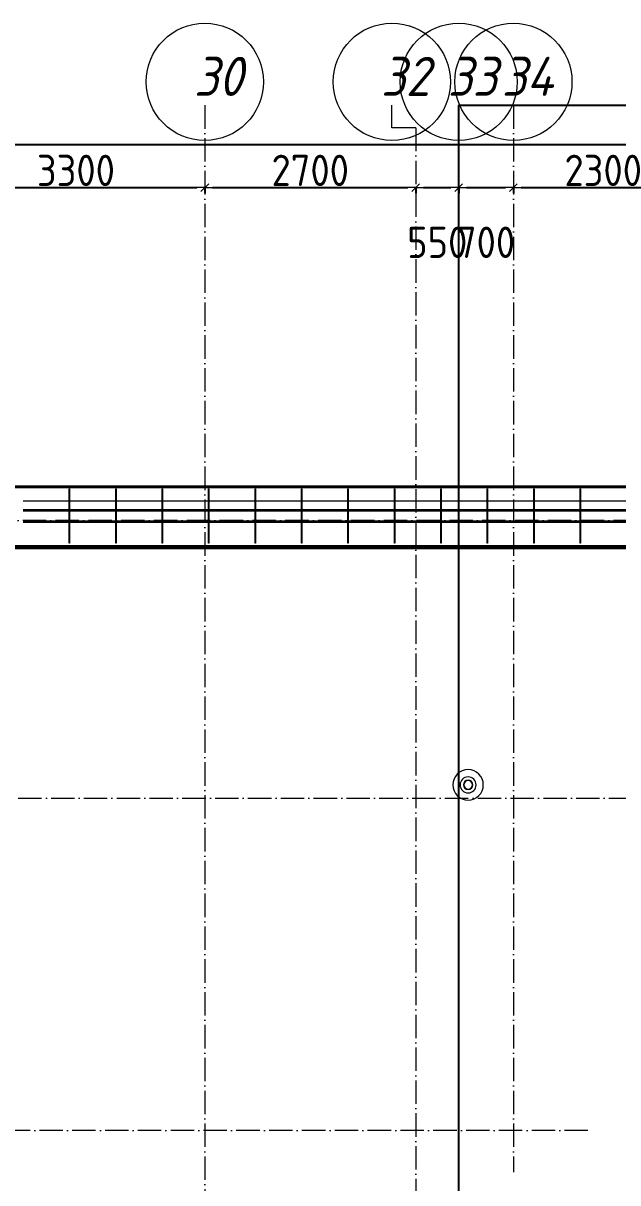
# Model space of a CAD drawing. Header units: millimetres. Extents: x -356862 to 418287, y 0 to 839748.
# Drawn here: x 24334 to 31945, y 536128 to 550959 of the extents above; entities that cross this region are included whole.
import ezdxf

# ---------------------------------------------------------------- set-up
doc = ezdxf.new("R2010")
doc.units = ezdxf.units.MM
doc.linetypes.add('50_200_ШТРИХ_1Т_ш5_п1_п1_', pattern=[700, 500, -100, 0, -100])
for name, color, linetype, lineweight in [('A-____-____-DIMS', 7, 'Continuous', 9), ('A-FLOR-____-OTLN', 7, 'Continuous', 9), ('A-GENM-____-MCUT', 7, 'Continuous', 25), ('A-GENM-____-OTLN', 7, 'Continuous', 9), ('S-GRID-____-IDEN', 7, 'Continuous', 9), ('S-GRID-____-OTLN', 7, 'Continuous', 9), ('S-GRID-____-OTLN-1', 7, '50_200_ШТРИХ_1Т_ш5_п1_п1_', 9)]:
    doc.layers.add(name, color=color, linetype=linetype, lineweight=lineweight)
doc.styles.add('ISOCPEUR_I_9', font='isocpeui.ttf', dxfattribs={"width": 0.9, "height": 250})
doc.styles.add('СПДС', font='isocpeur.ttf', dxfattribs={"width": 0.9})
doc.dimstyles.new('Размера А3', dxfattribs={"dimtxt": 200, "dimasz": 100, "dimexe": 70, "dimexo": 100, "dimgap": 20, "dimtad": 1, "dimdec": 0, "dimrnd": 10, "dimzin": 0, "dimdsep": 46, "dimtxsty": 'СПДС', "dimblk": 'ARROWHEAD_6', "dimcen": 1, "dimclrd": 256, "dimclre": 256, "dimclrt": 256, "dimazin": 0, "dimtfac": 1, "dimtdec": 0, "dimtmove": 2, "dimatfit": 3, "dimfxl": 1, "dimtolj": 1, "dimtzin": 0, "dimarcsym": 0})

# ---------------------------------------------------------------- blocks, each defined once
blk = doc.blocks.new('141_Фартук_СКБ - 141_Фартук_СКБ_вентфасад-30031396-АР1_План отверстий 2 этажа в осях 1-64_Ю-ЯЯ')
at = {"layer": 'A-GENM-____-MCUT'}
for p, q in [((26160, 758), (0, 758)), ((0, 757), (26160, 757)), ((26160, -29), (0, -29)), ((0, -30), (26160, -30))]:
    blk.add_line(p, q, dxfattribs=at)
at = {"layer": 'A-GENM-____-OTLN'}
for p, q in [((0, 765), (26160, 765)), ((0, 752), (26160, 752)), ((0, 743), (26160, 743)), ((0, 743), (26160, 743)), ((0, -11), (26160, -11)), ((0, -12), (26160, -12))]:
    blk.add_line(p, q, dxfattribs=at)
blk = doc.blocks.new('Элемент крепления - Пластина-30015157-АР1_План отверстий 2 этажа в осях 1-64_Ю-ЯЯ')
at = {"layer": 'A-GENM-____-OTLN'}
for p, q in [((25651, 85294), (25651, 85988)), ((25651, 85988), (25656, 85988)), ((25656, 85988), (25656, 85294)), ((25656, 85294), (25651, 85294))]:
    blk.add_line(p, q, dxfattribs=at)
blk = doc.blocks.new('Швеллер - 140х58-30031487-АР1_План отверстий 2 этажа в осях 1-64_Ю-ЯЯ')
at = {"layer": 'A-GENM-____-MCUT'}
for p, q in [((3565, 75), (2975, 75)), ((2975, 71), (3565, 71)), ((4159, 75), (3570, 75)), ((3570, 71), (4159, 71)), ((4754, 75), (4164, 75)), ((4164, 71), (4754, 71)), ((5348, 75), (4759, 75)), ((4759, 71), (5348, 71)), ((5943, 75), (5353, 75)), ((5353, 71), (5943, 71)), ((6538, 75), (5948, 75)), ((5948, 71), (6538, 71)), ((7132, 75), (6543, 75)), ((6543, 71), (7132, 71)), ((7727, 75), (7137, 75)), ((7137, 71), (7727, 71)), ((8321, 75), (7732, 75)), ((7732, 71), (8321, 71)), ((8916, 75), (8326, 75)), ((8326, 71), (8916, 71)), ((9510, 75), (8921, 75)), ((8921, 71), (9510, 71)), ((10105, 75), (9515, 75)), ((9515, 71), (10105, 71)), ((10699, 75), (10110, 75)), ((10110, 71), (10699, 71)), ((3565, -71), (2975, -71)), ((2975, -75), (3565, -75)), ((4159, -71), (3570, -71)), ((3570, -75), (4159, -75)), ((4754, -71), (4164, -71)), ((4164, -75), (4754, -75)), ((5348, -71), (4759, -71)), ((4759, -75), (5348, -75)), ((5943, -71), (5353, -71)), ((5353, -75), (5943, -75)), ((6538, -71), (5948, -71)), ((5948, -75), (6538, -75)), ((7132, -71), (6543, -71)), ((6543, -75), (7132, -75)), ((7727, -71), (7137, -71)), ((7137, -75), (7727, -75)), ((8321, -71), (7732, -71)), ((7732, -75), (8321, -75)), ((8916, -71), (8326, -71)), ((8326, -75), (8916, -75)), ((9510, -71), (8921, -71)), ((8921, -75), (9510, -75)), ((10105, -71), (9515, -71)), ((9515, -75), (10105, -75)), ((10699, -71), (10110, -71)), ((10110, -75), (10699, -75))]:
    blk.add_line(p, q, dxfattribs=at)
blk = doc.blocks.new('Кровельный аэратор - 143_Кровельный аэратор-15605992-АР1_План отверстий 2 этажа в осях 1-64_Ю-ЯЯ')
at = {"layer": 'A-GENM-____-OTLN'}
for radius, start, end in [(195, 360, 180), (195, 180, 360), (102, 360, 180), (102, 180, 360), (60, 360, 180), (60, 180, 360), (55, 360, 180), (55, 180, 360)]:
    blk.add_arc((0, 0), radius, start, end, dxfattribs=at)
blk = doc.blocks.new('Ось сетки - Круг_Ø6_00__ISO-2_5_0_9K_-25732049-АР1_План отверстий 2 этажа в осях 1-64_Ю-ЯЯ')
at = {"layer": 'S-GRID-____-IDEN'}
blk.add_circle((0, 0), 3, dxfattribs=at)
blk = doc.blocks.new('ARROWHEAD_6')
at = {"color": 0, "linetype": 'Continuous'}
for p, q in [((0, 0), (-1, 0)), ((-0.5, -0.5), (0.5, 0.5))]:
    blk.add_line(p, q, dxfattribs=at)
blk = doc.blocks.new('*D4637')
at = {"layer": 'A-____-____-DIMS', "lineweight": -2, "transparency": 16777216}
for p, q in [((23358, 548862), (23358, 548786)), ((23458, 548856), (26558, 548856)), ((26658, 548862), (26658, 548786))]:
    blk.add_line(p, q, dxfattribs=at)
at = {"layer": 'Defpoints', "color": 0, "lineweight": 30, "transparency": 16777216}
for p in [(23358, 548962), (26658, 548962), (26658, 548856)]:
    blk.add_point(p, dxfattribs=at)
at = {"layer": 'A-____-____-DIMS', "lineweight": -2, "transparency": 16777216, "xscale": 100, "yscale": 100, "zscale": 100, "rotation": 180}
blk.add_blockref('ARROWHEAD_6', (23358, 548856), dxfattribs=at)
at = {"layer": 'A-____-____-DIMS', "lineweight": -2, "transparency": 16777216, "xscale": 100, "yscale": 100, "zscale": 100}
blk.add_blockref('ARROWHEAD_6', (26658, 548856), dxfattribs=at)
at = {"layer": 'A-____-____-DIMS', "transparency": 16777216, "insert": (25008, 549076), "char_height": 400, "width": 2.49, "attachment_point": 5, "style": 'СПДС'}
blk.add_mtext('\\A1;3300', dxfattribs=at)
blk = doc.blocks.new('*D4638')
at = {"layer": 'A-____-____-DIMS', "lineweight": -2, "transparency": 16777216}
for p, q in [((26658, 548862), (26658, 548786)), ((26758, 548856), (29258, 548856)), ((29358, 548862), (29358, 548786))]:
    blk.add_line(p, q, dxfattribs=at)
at = {"layer": 'Defpoints', "color": 0, "lineweight": 30, "transparency": 16777216}
for p in [(26658, 548962), (29358, 548962), (29358, 548856)]:
    blk.add_point(p, dxfattribs=at)
at = {"layer": 'A-____-____-DIMS', "lineweight": -2, "transparency": 16777216, "xscale": 100, "yscale": 100, "zscale": 100, "rotation": 180}
blk.add_blockref('ARROWHEAD_6', (26658, 548856), dxfattribs=at)
at = {"layer": 'A-____-____-DIMS', "lineweight": -2, "transparency": 16777216, "xscale": 100, "yscale": 100, "zscale": 100}
blk.add_blockref('ARROWHEAD_6', (29358, 548856), dxfattribs=at)
at = {"layer": 'A-____-____-DIMS', "transparency": 16777216, "insert": (28008, 549076), "char_height": 400, "width": 2.49, "attachment_point": 5, "style": 'СПДС'}
blk.add_mtext('\\A1;2700', dxfattribs=at)
blk = doc.blocks.new('*D4639')
at = {"layer": 'A-____-____-DIMS', "lineweight": -2, "transparency": 16777216}
for p, q in [((29358, 548862), (29358, 548786)), ((29458, 548856), (29808, 548856)), ((29908, 548862), (29908, 548786))]:
    blk.add_line(p, q, dxfattribs=at)
at = {"layer": 'Defpoints', "color": 0, "lineweight": 30, "transparency": 16777216}
for p in [(29358, 548962), (29908, 548962), (29908, 548856)]:
    blk.add_point(p, dxfattribs=at)
at = {"layer": 'A-____-____-DIMS', "lineweight": -2, "transparency": 16777216, "xscale": 100, "yscale": 100, "zscale": 100, "rotation": 180}
blk.add_blockref('ARROWHEAD_6', (29358, 548856), dxfattribs=at)
at = {"layer": 'A-____-____-DIMS', "lineweight": -2, "transparency": 16777216, "xscale": 100, "yscale": 100, "zscale": 100}
blk.add_blockref('ARROWHEAD_6', (29908, 548856), dxfattribs=at)
at = {"layer": 'A-____-____-DIMS', "transparency": 16777216, "insert": (29633, 548156), "char_height": 400, "width": 1.87, "attachment_point": 5, "style": 'СПДС'}
blk.add_mtext('\\A1;550', dxfattribs=at)
blk = doc.blocks.new('*D4640')
at = {"layer": 'A-____-____-DIMS', "lineweight": -2, "transparency": 16777216}
for p, q in [((29908, 548862), (29908, 548786)), ((30008, 548856), (30508, 548856)), ((30608, 548862), (30608, 548786))]:
    blk.add_line(p, q, dxfattribs=at)
at = {"layer": 'Defpoints', "color": 0, "lineweight": 30, "transparency": 16777216}
for p in [(29908, 548962), (30608, 548962), (30608, 548856)]:
    blk.add_point(p, dxfattribs=at)
at = {"layer": 'A-____-____-DIMS', "lineweight": -2, "transparency": 16777216, "xscale": 100, "yscale": 100, "zscale": 100, "rotation": 180}
blk.add_blockref('ARROWHEAD_6', (29908, 548856), dxfattribs=at)
at = {"layer": 'A-____-____-DIMS', "lineweight": -2, "transparency": 16777216, "xscale": 100, "yscale": 100, "zscale": 100}
blk.add_blockref('ARROWHEAD_6', (30608, 548856), dxfattribs=at)
at = {"layer": 'A-____-____-DIMS', "transparency": 16777216, "insert": (30258, 548156), "char_height": 400, "width": 1.87, "attachment_point": 5, "style": 'СПДС'}
blk.add_mtext('\\A1;700', dxfattribs=at)
blk = doc.blocks.new('*D4641')
at = {"layer": 'A-____-____-DIMS', "lineweight": -2, "transparency": 16777216}
for p, q in [((30608, 548862), (30608, 548786)), ((30708, 548856), (32808, 548856)), ((32908, 548862), (32908, 548786))]:
    blk.add_line(p, q, dxfattribs=at)
at = {"layer": 'Defpoints', "color": 0, "lineweight": 30, "transparency": 16777216}
for p in [(30608, 548962), (32908, 548962), (32908, 548856)]:
    blk.add_point(p, dxfattribs=at)
at = {"layer": 'A-____-____-DIMS', "lineweight": -2, "transparency": 16777216, "xscale": 100, "yscale": 100, "zscale": 100, "rotation": 180}
blk.add_blockref('ARROWHEAD_6', (30608, 548856), dxfattribs=at)
at = {"layer": 'A-____-____-DIMS', "lineweight": -2, "transparency": 16777216, "xscale": 100, "yscale": 100, "zscale": 100}
blk.add_blockref('ARROWHEAD_6', (32908, 548856), dxfattribs=at)
at = {"layer": 'A-____-____-DIMS', "transparency": 16777216, "insert": (31758, 549076), "char_height": 400, "width": 2.49, "attachment_point": 5, "style": 'СПДС'}
blk.add_mtext('\\A1;2300', dxfattribs=at)
blk = doc.blocks.new('*D4571')
at = {"layer": 'A-____-____-DIMS', "lineweight": -2, "transparency": 16777216}
for p, q in [((-17942, 549415), (-17942, 549339)), ((-17842, 549409), (33027, 549409)), ((85458, 549409), (34435, 549409)), ((85558, 549415), (85558, 549339))]:
    blk.add_line(p, q, dxfattribs=at)
at = {"layer": 'Defpoints', "color": 0, "lineweight": 30, "transparency": 16777216}
for p in [(-17942, 549515), (85558, 549515), (85558, 549409)]:
    blk.add_point(p, dxfattribs=at)
at = {"layer": 'A-____-____-DIMS', "lineweight": -2, "transparency": 16777216, "xscale": 100, "yscale": 100, "zscale": 100, "rotation": 180}
blk.add_blockref('ARROWHEAD_6', (-17942, 549409), dxfattribs=at)
at = {"layer": 'A-____-____-DIMS', "lineweight": -2, "transparency": 16777216, "xscale": 100, "yscale": 100, "zscale": 100}
blk.add_blockref('ARROWHEAD_6', (85558, 549409), dxfattribs=at)
at = {"layer": 'A-____-____-DIMS', "transparency": 16777216, "insert": (33047, 549835), "char_height": 400, "width": 3.54, "attachment_point": 1, "line_spacing_factor": 1.149209, "style": 'СПДС'}
blk.add_mtext('\\A1;103500', dxfattribs=at)
blk = doc.blocks.new('*D13715')
at = {"layer": 'A-____-____-DIMS', "lineweight": -2, "transparency": 16777216}
for p, q in [((23358, 548862), (23358, 548786)), ((23458, 548856), (26558, 548856)), ((26658, 548862), (26658, 548786))]:
    blk.add_line(p, q, dxfattribs=at)
at = {"layer": 'Defpoints', "color": 0, "transparency": 16777216}
for p in [(23358, 548962), (26658, 548962), (26658, 548856)]:
    blk.add_point(p, dxfattribs=at)
at = {"layer": 'A-____-____-DIMS', "lineweight": -2, "transparency": 16777216, "xscale": 100, "yscale": 100, "zscale": 100, "rotation": 180}
blk.add_blockref('ARROWHEAD_6', (23358, 548856), dxfattribs=at)
at = {"layer": 'A-____-____-DIMS', "lineweight": -2, "transparency": 16777216, "xscale": 100, "yscale": 100, "zscale": 100}
blk.add_blockref('ARROWHEAD_6', (26658, 548856), dxfattribs=at)
at = {"layer": 'A-____-____-DIMS', "transparency": 16777216, "insert": (25008, 549076), "char_height": 400, "width": 2.49, "attachment_point": 5, "style": 'СПДС'}
blk.add_mtext('\\A1;3300', dxfattribs=at)
blk = doc.blocks.new('*D13716')
at = {"layer": 'A-____-____-DIMS', "lineweight": -2, "transparency": 16777216}
for p, q in [((26658, 548862), (26658, 548786)), ((26758, 548856), (29258, 548856)), ((29358, 548862), (29358, 548786))]:
    blk.add_line(p, q, dxfattribs=at)
at = {"layer": 'Defpoints', "color": 0, "transparency": 16777216}
for p in [(26658, 548962), (29358, 548962), (29358, 548856)]:
    blk.add_point(p, dxfattribs=at)
at = {"layer": 'A-____-____-DIMS', "lineweight": -2, "transparency": 16777216, "xscale": 100, "yscale": 100, "zscale": 100, "rotation": 180}
blk.add_blockref('ARROWHEAD_6', (26658, 548856), dxfattribs=at)
at = {"layer": 'A-____-____-DIMS', "lineweight": -2, "transparency": 16777216, "xscale": 100, "yscale": 100, "zscale": 100}
blk.add_blockref('ARROWHEAD_6', (29358, 548856), dxfattribs=at)
at = {"layer": 'A-____-____-DIMS', "transparency": 16777216, "insert": (28008, 549076), "char_height": 400, "width": 2.49, "attachment_point": 5, "style": 'СПДС'}
blk.add_mtext('\\A1;2700', dxfattribs=at)
blk = doc.blocks.new('*D13717')
at = {"layer": 'A-____-____-DIMS', "lineweight": -2, "transparency": 16777216}
for p, q in [((29358, 548862), (29358, 548786)), ((29458, 548856), (29808, 548856)), ((29908, 548862), (29908, 548786))]:
    blk.add_line(p, q, dxfattribs=at)
at = {"layer": 'Defpoints', "color": 0, "transparency": 16777216}
for p in [(29358, 548962), (29908, 548962), (29908, 548856)]:
    blk.add_point(p, dxfattribs=at)
at = {"layer": 'A-____-____-DIMS', "lineweight": -2, "transparency": 16777216, "xscale": 100, "yscale": 100, "zscale": 100, "rotation": 180}
blk.add_blockref('ARROWHEAD_6', (29358, 548856), dxfattribs=at)
at = {"layer": 'A-____-____-DIMS', "lineweight": -2, "transparency": 16777216, "xscale": 100, "yscale": 100, "zscale": 100}
blk.add_blockref('ARROWHEAD_6', (29908, 548856), dxfattribs=at)
at = {"layer": 'A-____-____-DIMS', "transparency": 16777216, "insert": (29633, 548156), "char_height": 400, "width": 1.87, "attachment_point": 5, "style": 'СПДС'}
blk.add_mtext('\\A1;550', dxfattribs=at)
blk = doc.blocks.new('*D13718')
at = {"layer": 'A-____-____-DIMS', "lineweight": -2, "transparency": 16777216}
for p, q in [((29908, 548862), (29908, 548786)), ((30008, 548856), (30508, 548856)), ((30608, 548862), (30608, 548786))]:
    blk.add_line(p, q, dxfattribs=at)
at = {"layer": 'Defpoints', "color": 0, "transparency": 16777216}
for p in [(29908, 548962), (30608, 548962), (30608, 548856)]:
    blk.add_point(p, dxfattribs=at)
at = {"layer": 'A-____-____-DIMS', "lineweight": -2, "transparency": 16777216, "xscale": 100, "yscale": 100, "zscale": 100, "rotation": 180}
blk.add_blockref('ARROWHEAD_6', (29908, 548856), dxfattribs=at)
at = {"layer": 'A-____-____-DIMS', "lineweight": -2, "transparency": 16777216, "xscale": 100, "yscale": 100, "zscale": 100}
blk.add_blockref('ARROWHEAD_6', (30608, 548856), dxfattribs=at)
at = {"layer": 'A-____-____-DIMS', "transparency": 16777216, "insert": (30258, 548156), "char_height": 400, "width": 1.87, "attachment_point": 5, "style": 'СПДС'}
blk.add_mtext('\\A1;700', dxfattribs=at)
blk = doc.blocks.new('*D13719')
at = {"layer": 'A-____-____-DIMS', "lineweight": -2, "transparency": 16777216}
for p, q in [((30608, 548862), (30608, 548786)), ((30708, 548856), (32808, 548856)), ((32908, 548862), (32908, 548786))]:
    blk.add_line(p, q, dxfattribs=at)
at = {"layer": 'Defpoints', "color": 0, "transparency": 16777216}
for p in [(30608, 548962), (32908, 548962), (32908, 548856)]:
    blk.add_point(p, dxfattribs=at)
at = {"layer": 'A-____-____-DIMS', "lineweight": -2, "transparency": 16777216, "xscale": 100, "yscale": 100, "zscale": 100, "rotation": 180}
blk.add_blockref('ARROWHEAD_6', (30608, 548856), dxfattribs=at)
at = {"layer": 'A-____-____-DIMS', "lineweight": -2, "transparency": 16777216, "xscale": 100, "yscale": 100, "zscale": 100}
blk.add_blockref('ARROWHEAD_6', (32908, 548856), dxfattribs=at)
at = {"layer": 'A-____-____-DIMS', "transparency": 16777216, "insert": (31758, 549076), "char_height": 400, "width": 2.49, "attachment_point": 5, "style": 'СПДС'}
blk.add_mtext('\\A1;2300', dxfattribs=at)
blk = doc.blocks.new('*D13738')
at = {"layer": 'A-____-____-DIMS', "lineweight": -2, "transparency": 16777216}
for p, q in [((-17942, 549415), (-17942, 549339)), ((-17842, 549409), (33027, 549409)), ((85458, 549409), (34435, 549409)), ((85558, 549415), (85558, 549339))]:
    blk.add_line(p, q, dxfattribs=at)
at = {"layer": 'Defpoints', "color": 0, "transparency": 16777216}
for p in [(-17942, 549515), (85558, 549515), (85558, 549409)]:
    blk.add_point(p, dxfattribs=at)
at = {"layer": 'A-____-____-DIMS', "lineweight": -2, "transparency": 16777216, "xscale": 100, "yscale": 100, "zscale": 100, "rotation": 180}
blk.add_blockref('ARROWHEAD_6', (-17942, 549409), dxfattribs=at)
at = {"layer": 'A-____-____-DIMS', "lineweight": -2, "transparency": 16777216, "xscale": 100, "yscale": 100, "zscale": 100}
blk.add_blockref('ARROWHEAD_6', (85558, 549409), dxfattribs=at)
at = {"layer": 'A-____-____-DIMS', "transparency": 16777216, "insert": (33047, 549835), "char_height": 400, "width": 3.54, "attachment_point": 1, "line_spacing_factor": 1.149209, "style": 'СПДС'}
blk.add_mtext('\\A1;103500', dxfattribs=at)
blk = doc.blocks.new('*D13885')
at = {"layer": 'A-____-____-DIMS', "lineweight": -2, "transparency": 16777216}
for p, q in [((23358, 548862), (23358, 548786)), ((23458, 548856), (26558, 548856)), ((26658, 548862), (26658, 548786))]:
    blk.add_line(p, q, dxfattribs=at)
at = {"layer": 'Defpoints', "color": 0, "transparency": 16777216}
for p in [(23358, 548962), (26658, 548962), (26658, 548856)]:
    blk.add_point(p, dxfattribs=at)
at = {"layer": 'A-____-____-DIMS', "lineweight": -2, "transparency": 16777216, "xscale": 100, "yscale": 100, "zscale": 100, "rotation": 180}
blk.add_blockref('ARROWHEAD_6', (23358, 548856), dxfattribs=at)
at = {"layer": 'A-____-____-DIMS', "lineweight": -2, "transparency": 16777216, "xscale": 100, "yscale": 100, "zscale": 100}
blk.add_blockref('ARROWHEAD_6', (26658, 548856), dxfattribs=at)
at = {"layer": 'A-____-____-DIMS', "transparency": 16777216, "insert": (25008, 549076), "char_height": 400, "width": 2.49, "attachment_point": 5, "style": 'СПДС'}
blk.add_mtext('\\A1;3300', dxfattribs=at)
blk = doc.blocks.new('*D13886')
at = {"layer": 'A-____-____-DIMS', "lineweight": -2, "transparency": 16777216}
for p, q in [((26658, 548862), (26658, 548786)), ((26758, 548856), (29258, 548856)), ((29358, 548862), (29358, 548786))]:
    blk.add_line(p, q, dxfattribs=at)
at = {"layer": 'Defpoints', "color": 0, "transparency": 16777216}
for p in [(26658, 548962), (29358, 548962), (29358, 548856)]:
    blk.add_point(p, dxfattribs=at)
at = {"layer": 'A-____-____-DIMS', "lineweight": -2, "transparency": 16777216, "xscale": 100, "yscale": 100, "zscale": 100, "rotation": 180}
blk.add_blockref('ARROWHEAD_6', (26658, 548856), dxfattribs=at)
at = {"layer": 'A-____-____-DIMS', "lineweight": -2, "transparency": 16777216, "xscale": 100, "yscale": 100, "zscale": 100}
blk.add_blockref('ARROWHEAD_6', (29358, 548856), dxfattribs=at)
at = {"layer": 'A-____-____-DIMS', "transparency": 16777216, "insert": (28008, 549076), "char_height": 400, "width": 2.49, "attachment_point": 5, "style": 'СПДС'}
blk.add_mtext('\\A1;2700', dxfattribs=at)
blk = doc.blocks.new('*D13887')
at = {"layer": 'A-____-____-DIMS', "lineweight": -2, "transparency": 16777216}
for p, q in [((29358, 548862), (29358, 548786)), ((29458, 548856), (29808, 548856)), ((29908, 548862), (29908, 548786))]:
    blk.add_line(p, q, dxfattribs=at)
at = {"layer": 'Defpoints', "color": 0, "transparency": 16777216}
for p in [(29358, 548962), (29908, 548962), (29908, 548856)]:
    blk.add_point(p, dxfattribs=at)
at = {"layer": 'A-____-____-DIMS', "lineweight": -2, "transparency": 16777216, "xscale": 100, "yscale": 100, "zscale": 100, "rotation": 180}
blk.add_blockref('ARROWHEAD_6', (29358, 548856), dxfattribs=at)
at = {"layer": 'A-____-____-DIMS', "lineweight": -2, "transparency": 16777216, "xscale": 100, "yscale": 100, "zscale": 100}
blk.add_blockref('ARROWHEAD_6', (29908, 548856), dxfattribs=at)
at = {"layer": 'A-____-____-DIMS', "transparency": 16777216, "insert": (29633, 548156), "char_height": 400, "width": 1.87, "attachment_point": 5, "style": 'СПДС'}
blk.add_mtext('\\A1;550', dxfattribs=at)
blk = doc.blocks.new('*D13888')
at = {"layer": 'A-____-____-DIMS', "lineweight": -2, "transparency": 16777216}
for p, q in [((29908, 548862), (29908, 548786)), ((30008, 548856), (30508, 548856)), ((30608, 548862), (30608, 548786))]:
    blk.add_line(p, q, dxfattribs=at)
at = {"layer": 'Defpoints', "color": 0, "transparency": 16777216}
for p in [(29908, 548962), (30608, 548962), (30608, 548856)]:
    blk.add_point(p, dxfattribs=at)
at = {"layer": 'A-____-____-DIMS', "lineweight": -2, "transparency": 16777216, "xscale": 100, "yscale": 100, "zscale": 100, "rotation": 180}
blk.add_blockref('ARROWHEAD_6', (29908, 548856), dxfattribs=at)
at = {"layer": 'A-____-____-DIMS', "lineweight": -2, "transparency": 16777216, "xscale": 100, "yscale": 100, "zscale": 100}
blk.add_blockref('ARROWHEAD_6', (30608, 548856), dxfattribs=at)
at = {"layer": 'A-____-____-DIMS', "transparency": 16777216, "insert": (30258, 548156), "char_height": 400, "width": 1.87, "attachment_point": 5, "style": 'СПДС'}
blk.add_mtext('\\A1;700', dxfattribs=at)
blk = doc.blocks.new('*D13889')
at = {"layer": 'A-____-____-DIMS', "lineweight": -2, "transparency": 16777216}
for p, q in [((30608, 548862), (30608, 548786)), ((30708, 548856), (32808, 548856)), ((32908, 548862), (32908, 548786))]:
    blk.add_line(p, q, dxfattribs=at)
at = {"layer": 'Defpoints', "color": 0, "transparency": 16777216}
for p in [(30608, 548962), (32908, 548962), (32908, 548856)]:
    blk.add_point(p, dxfattribs=at)
at = {"layer": 'A-____-____-DIMS', "lineweight": -2, "transparency": 16777216, "xscale": 100, "yscale": 100, "zscale": 100, "rotation": 180}
blk.add_blockref('ARROWHEAD_6', (30608, 548856), dxfattribs=at)
at = {"layer": 'A-____-____-DIMS', "lineweight": -2, "transparency": 16777216, "xscale": 100, "yscale": 100, "zscale": 100}
blk.add_blockref('ARROWHEAD_6', (32908, 548856), dxfattribs=at)
at = {"layer": 'A-____-____-DIMS', "transparency": 16777216, "insert": (31758, 549076), "char_height": 400, "width": 2.49, "attachment_point": 5, "style": 'СПДС'}
blk.add_mtext('\\A1;2300', dxfattribs=at)
blk = doc.blocks.new('*D13908')
at = {"layer": 'A-____-____-DIMS', "lineweight": -2, "transparency": 16777216}
for p, q in [((-17942, 549415), (-17942, 549339)), ((-17842, 549409), (33027, 549409)), ((85458, 549409), (34435, 549409)), ((85558, 549415), (85558, 549339))]:
    blk.add_line(p, q, dxfattribs=at)
at = {"layer": 'Defpoints', "color": 0, "transparency": 16777216}
for p in [(-17942, 549515), (85558, 549515), (85558, 549409)]:
    blk.add_point(p, dxfattribs=at)
at = {"layer": 'A-____-____-DIMS', "lineweight": -2, "transparency": 16777216, "xscale": 100, "yscale": 100, "zscale": 100, "rotation": 180}
blk.add_blockref('ARROWHEAD_6', (-17942, 549409), dxfattribs=at)
at = {"layer": 'A-____-____-DIMS', "lineweight": -2, "transparency": 16777216, "xscale": 100, "yscale": 100, "zscale": 100}
blk.add_blockref('ARROWHEAD_6', (85558, 549409), dxfattribs=at)
at = {"layer": 'A-____-____-DIMS', "transparency": 16777216, "insert": (33047, 549835), "char_height": 400, "width": 3.54, "attachment_point": 1, "line_spacing_factor": 1.149209, "style": 'СПДС'}
blk.add_mtext('\\A1;103500', dxfattribs=at)
blk = doc.blocks.new('2этаж')
at = {"layer": 'S-GRID-____-OTLN-1', "color": 251, "ltscale": 0.6, "true_color": 0x636466}
for p, q in [((26658.3, 549908.8), (26658.3, 525691.4)), ((29908.3, 549908.8), (29908.3, 512083.3)), ((30608.3, 549908.8), (30608.3, 536263.3)), ((29358.3, 549620.5), (29358.3, 511907.5)), ((88482.7, 544597), (-20260.4, 544597)), ((-20260.4, 541047), (88482.7, 541047)), ((31562.9, 536797), (-20260.4, 536797))]:
    blk.add_line(p, q, dxfattribs=at)
at = {"layer": 'S-GRID-____-IDEN', "xscale": 250, "yscale": 250, "zscale": 99.99999999999993, "rotation": 180}
for p in [(26658.3, 550208.8), (29053.4, 550208.8), (29908.3, 550208.8), (30608.3, 550208.8)]:
    blk.add_blockref('Ось сетки - Круг_Ø6_00__ISO-2_5_0_9K_-25732049-АР1_План отверстий 2 этажа в осях 1-64_Ю-ЯЯ', p, dxfattribs=at)
at = {"layer": 'S-GRID-____-IDEN', "char_height": 500, "attachment_point": 1, "style": 'ISOCPEUR_I_9'}
for s, insert, width in [('30', (26519.4, 550528.5), 404.05), ('32', (28914.5, 550528.5), 404.05), ('33', (29769.4, 550528.5), 404.05), ('34', (30460.4, 550528.5), 425.696)]:
    blk.add_mtext(s, dxfattribs=dict(at, insert=insert, width=width))
at = {"layer": 'A-____-____-DIMS'}
dim = blk.add_linear_dim(base=(85558.3, 549408.6), p1=(-17941.7, 549514.7), p2=(85558.3, 549514.7), dimstyle='Размера А3', override={"dimtxt": 400}, dxfattribs=at)
dim.commit()
dim.dimension.update_dxf_attribs({"geometry": '*D4571', "text_midpoint": (33731.2, 549568.6), "dimtype": 160})
for base, p1, p2, picture, middle in [((26658.3, 548856.4), (23358.3, 548962.5), (26658.3, 548962.5), '*D4637', (25008.3, 549076.4)), ((29358.3, 548856.4), (26658.3, 548962.5), (29358.3, 548962.5), '*D4638', (28008.3, 549076.4)), ((32908.3, 548856.4), (30608.3, 548962.5), (32908.3, 548962.5), '*D4641', (31758.3, 549076.4)), ((29908.3, 548856.4), (29358.3, 548962.5), (29908.3, 548962.5), '*D4639', (29633.3, 548156.4)), ((30608.3, 548856.4), (29908.3, 548962.5), (30608.3, 548962.5), '*D4640', (30258.3, 548156.4))]:
    dim = blk.add_linear_dim(base=base, p1=p1, p2=p2, dimstyle='Размера А3', override={"dimtxt": 400}, dxfattribs=at)
    dim.commit()
    dim.dimension.update_dxf_attribs({"geometry": picture, "text_midpoint": middle})

msp = doc.modelspace()

# ---------------------------------------------------------------- linework, layer by layer
msp.add_lwpolyline([(58491.7644, 514313.3729), (29908.3366, 514313.3729), (29908.3366, 549908.7924), (58491.7644, 549908.7924)], close=True)
at = {"layer": 'A-FLOR-____-OTLN', "color": 18, "true_color": 0x000000}
for p, q in [((24923.1094, 544846.983), (24333.5639, 544846.983)), ((25517.6548, 544846.983), (24928.1094, 544846.983)), ((26112.2003, 544846.983), (25522.6548, 544846.983)), ((26706.7457, 544846.983), (26117.2003, 544846.983)), ((27301.2912, 544846.983), (26711.7457, 544846.983)), ((27895.8366, 544846.983), (27306.2912, 544846.983)), ((28490.3821, 544846.983), (27900.8366, 544846.983)), ((29084.9275, 544846.983), (28495.3821, 544846.983)), ((29679.473, 544846.983), (29089.9275, 544846.983)), ((30274.0184, 544846.983), (29684.473, 544846.983)), ((30868.5639, 544846.983), (30279.0184, 544846.983)), ((31463.1094, 544846.983), (30873.5639, 544846.983)), ((32057.6548, 544846.983), (31468.1094, 544846.983)), ((8278.3366, 544276.983), (34438.3366, 544276.983))]:
    msp.add_line(p, q, dxfattribs=at)
at = {"layer": 'S-GRID-____-IDEN'}
for centre in [(26658.3366, 550208.7924), (26658.3366, 550208.7924), (29053.4436, 550208.7924), (29053.4436, 550208.7924), (29908.3366, 550208.7924), (29908.3366, 550208.7924), (30608.3366, 550208.7924), (30608.3366, 550208.7924)]:
    msp.add_ellipse(centre, major_axis=(-530.3301, 530.3301), ratio=1, start_param=0.7853981634, end_param=7.0685834706, dxfattribs=at)
at = {"layer": 'S-GRID-____-OTLN'}
for p, q in [((29053.4436, 549620.5347), (29053.4436, 549908.7924)), ((29358.3366, 549620.5347), (29053.4436, 549620.5347))]:
    msp.add_line(p, q, dxfattribs=at)
at = {"layer": 'S-GRID-____-OTLN-1', "color": 251, "ltscale": 0.6, "true_color": 0x636466}
for p, q in [((26658.3366, 549908.7924), (26658.3366, 525691.4247)), ((26658.3366, 549908.7924), (26658.3366, 525691.4247)), ((29908.3366, 549908.7924), (29908.3366, 512083.3058)), ((29908.3366, 549908.7924), (29908.3366, 512083.3058)), ((30608.3366, 549908.7924), (30608.3366, 536263.2712)), ((30608.3366, 549908.7924), (30608.3366, 536263.2712)), ((29358.3366, 549620.5347), (29358.3366, 511907.5288)), ((29358.3366, 549620.5347), (29358.3366, 511907.5288)), ((88482.7432, 544596.983), (-20260.4336, 544596.983)), ((88482.7432, 544596.983), (-20260.4336, 544596.983)), ((-20260.4336, 541046.983), (88482.7432, 541046.983)), ((-20260.4336, 541046.983), (88482.7432, 541046.983)), ((31562.9344, 536796.983), (-20260.4336, 536796.983)), ((31562.9344, 536796.983), (-20260.4336, 536796.983))]:
    msp.add_line(p, q, dxfattribs=at)

# ---------------------------------------------------------------- block references
at = {"color": 18, "true_color": 0x000000}
msp.add_blockref('2этаж', (0, 0), dxfattribs=at)
at = {"layer": 'A-GENM-____-OTLN', "color": 18, "true_color": 0x000000, "rotation": 180}
msp.add_blockref('141_Фартук_СКБ - 141_Фартук_СКБ_вентфасад-30031396-АР1_План отверстий 2 этажа в осях 1-64_Ю-ЯЯ', (34438.3366, 545003.983), dxfattribs=at)
at = {"layer": 'A-GENM-____-OTLN'}
for name, p in [('Элемент крепления - Пластина-30015157-АР1_План отверстий 2 этажа в осях 1-64_Ю-ЯЯ', (-728.027, 459015.941)), ('Элемент крепления - Пластина-30015157-АР1_План отверстий 2 этажа в осях 1-64_Ю-ЯЯ', (-133.4816, 459015.941)), ('Элемент крепления - Пластина-30015157-АР1_План отверстий 2 этажа в осях 1-64_Ю-ЯЯ', (461.0639, 459015.941)), ('Элемент крепления - Пластина-30015157-АР1_План отверстий 2 этажа в осях 1-64_Ю-ЯЯ', (1055.6094, 459015.941)), ('Элемент крепления - Пластина-30015157-АР1_План отверстий 2 этажа в осях 1-64_Ю-ЯЯ', (1650.1548, 459015.941)), ('Элемент крепления - Пластина-30015157-АР1_План отверстий 2 этажа в осях 1-64_Ю-ЯЯ', (2244.7003, 459015.941)), ('Элемент крепления - Пластина-30015157-АР1_План отверстий 2 этажа в осях 1-64_Ю-ЯЯ', (2839.2457, 459015.941)), ('Элемент крепления - Пластина-30015157-АР1_План отверстий 2 этажа в осях 1-64_Ю-ЯЯ', (3433.7912, 459015.941)), ('Элемент крепления - Пластина-30015157-АР1_План отверстий 2 этажа в осях 1-64_Ю-ЯЯ', (4028.3366, 459015.941)), ('Элемент крепления - Пластина-30015157-АР1_План отверстий 2 этажа в осях 1-64_Ю-ЯЯ', (4622.8821, 459015.941)), ('Элемент крепления - Пластина-30015157-АР1_План отверстий 2 этажа в осях 1-64_Ю-ЯЯ', (5217.4275, 459015.941)), ('Элемент крепления - Пластина-30015157-АР1_План отверстий 2 этажа в осях 1-64_Ю-ЯЯ', (5811.973, 459015.941)), ('Кровельный аэратор - 143_Кровельный аэратор-15605992-АР1_План отверстий 2 этажа в осях 1-64_Ю-ЯЯ', (30028.3366, 541216.983))]:
    msp.add_blockref(name, p, dxfattribs=at)
at = {"layer": 'A-GENM-____-OTLN', "color": 18, "true_color": 0x000000}
msp.add_blockref('Швеллер - 140х58-30031487-АР1_План отверстий 2 этажа в осях 1-64_Ю-ЯЯ', (21358.3366, 544656.983), dxfattribs=at)

# ---------------------------------------------------------------- texts
at = {"layer": 'A-____-____-DIMS', "char_height": 400, "attachment_point": 5, "style": 'СПДС'}
for s, insert, width in [('\\A1;3300', (25008.3366, 549076.3903), 2.488445), ('\\A1;3300', (25008.3366, 549076.3903), 2.488445), ('\\A1;2700', (28008.3366, 549076.3903), 2.488445), ('\\A1;2700', (28008.3366, 549076.3903), 2.488445), ('\\A1;2300', (31758.3366, 549076.3903), 2.488445), ('\\A1;2300', (31758.3366, 549076.3903), 2.488445), ('\\A1;550', (29633.3366, 548156.3903), 1.866334), ('\\A1;550', (29633.3366, 548156.3903), 1.866334), ('\\A1;700', (30258.3366, 548156.3903), 1.866334), ('\\A1;700', (30258.3366, 548156.3903), 1.866334)]:
    msp.add_mtext(s, dxfattribs=dict(at, insert=insert, width=width))
at = {"layer": 'S-GRID-____-IDEN', "char_height": 500, "attachment_point": 1, "style": 'ISOCPEUR_I_9'}
for s, insert, width in [('30', (26519.3877, 550528.5178), 404.0505), ('30', (26519.3877, 550528.5178), 404.0505), ('32', (28914.4946, 550528.5178), 404.0505), ('32', (28914.4946, 550528.5178), 404.0505), ('33', (29769.3877, 550528.5178), 404.0505), ('33', (29769.3877, 550528.5178), 404.0505), ('34', (30460.3877, 550528.5178), 425.696062), ('34', (30460.3877, 550528.5178), 425.696062)]:
    msp.add_mtext(s, dxfattribs=dict(at, insert=insert, width=width))

# ---------------------------------------------------------------- dimensions: what is measured, and where the dimension line sits
at = {"layer": 'A-____-____-DIMS'}
for picture in ['*D13738', '*D13908']:
    dim = msp.add_linear_dim(base=(85558.3366, 549408.6096), p1=(-17941.6634, 549514.6756), p2=(85558.3366, 549514.6756), dimstyle='Размера А3', override={"dimtxt": 400}, dxfattribs=at)
    dim.commit()
    dim.dimension.update_dxf_attribs({"geometry": picture, "text_midpoint": (33731.1869, 549568.5568), "dimtype": 160})
for base, p1, p2, picture, middle in [((26658.3366, 548856.3903), (23358.3366, 548962.4563), (26658.3366, 548962.4563), '*D13715', (25008.3366, 549076.3903)), ((26658.3366, 548856.3903), (23358.3366, 548962.4563), (26658.3366, 548962.4563), '*D13885', (25008.3366, 549076.3903)), ((29358.3366, 548856.3903), (26658.3366, 548962.4563), (29358.3366, 548962.4563), '*D13716', (28008.3366, 549076.3903)), ((29358.3366, 548856.3903), (26658.3366, 548962.4563), (29358.3366, 548962.4563), '*D13886', (28008.3366, 549076.3903)), ((32908.3366, 548856.3903), (30608.3366, 548962.4563), (32908.3366, 548962.4563), '*D13719', (31758.3366, 549076.3903)), ((32908.3366, 548856.3903), (30608.3366, 548962.4563), (32908.3366, 548962.4563), '*D13889', (31758.3366, 549076.3903)), ((29908.3366, 548856.3903), (29358.3366, 548962.4563), (29908.3366, 548962.4563), '*D13717', (29633.3366, 548156.3903)), ((29908.3366, 548856.3903), (29358.3366, 548962.4563), (29908.3366, 548962.4563), '*D13887', (29633.3366, 548156.3903)), ((30608.3366, 548856.3903), (29908.3366, 548962.4563), (30608.3366, 548962.4563), '*D13718', (30258.3366, 548156.3903)), ((30608.3366, 548856.3903), (29908.3366, 548962.4563), (30608.3366, 548962.4563), '*D13888', (30258.3366, 548156.3903))]:
    dim = msp.add_linear_dim(base=base, p1=p1, p2=p2, dimstyle='Размера А3', override={"dimtxt": 400}, dxfattribs=at)
    dim.commit()
    dim.dimension.update_dxf_attribs({"geometry": picture, "text_midpoint": middle})

doc.saveas('drawing.dxf')
